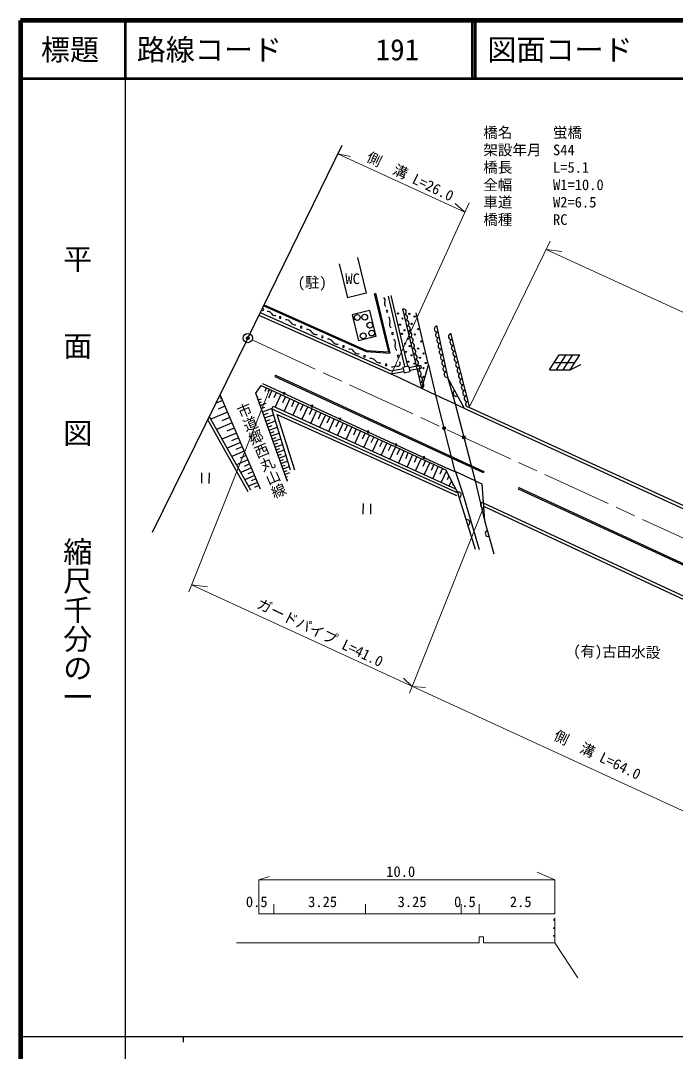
# Model space of a CAD drawing. Units: millimetres, scale not verified. Extents: x 40000 to 680000, y 20000 to 380000.
# Drawn here: x 40000 to 152752, y 202409 to 380000 of the extents above; entities that cross this region are included whole.
import ezdxf
from ezdxf.enums import TextEntityAlignment as Align

# ---------------------------------------------------------------- set-up
doc = ezdxf.new("R2010")
doc.units = ezdxf.units.MM
doc.header["$LTSCALE"] = 1000
doc.header["$PDMODE"] = 32
doc.header["$PDSIZE"] = 500
doc.linetypes.add('CHAIN', pattern=[18.5, 12, -1.5, 3.5, -1.5])
for name, color, linetype, lineweight in [('M-BGD', 7, 'Continuous', 25), ('M-BMK', 2, 'CHAIN', 13), ('M-BMK-SRVR', 3, 'Continuous', 25), ('M-STR-HTXT', 7, 'Continuous', 13), ('M-STR-STR1', 1, 'Continuous', 25), ('M-TTL', 2, 'Continuous', 140), ('M-TTL-BAND', 7, 'Continuous', 25), ('M-TTL-LINE', 7, 'Continuous', 50), ('M-TTL-TXT', 7, 'Continuous', 18)]:
    doc.layers.add(name, color=color, linetype=linetype, lineweight=lineweight)
doc.layers.add('M-OTRS', color=6, linetype='Continuous')
doc.styles.add('@ＭＳ ゴシック', font='')
doc.styles.add('ＭＳ ゴシック', font='')
doc.styles.get('@ＭＳ ゴシック').set_extended_font_data('@MS Gothic')
doc.styles.get('ＭＳ ゴシック').set_extended_font_data('MS Gothic')

msp = doc.modelspace()

# ---------------------------------------------------------------- linework, layer by layer
at = {"layer": 'M-BGD'}
for p, q in [((79119, 325312), (95356, 358561)), ((94838, 338121), (96279, 332257)), ((98014, 339159), (99515, 333053)), ((99515, 333053), (96279, 332257)), ((103389, 322916), (100966, 332976)), ((103648, 322697), (101160, 333023)), ((106175, 320384), (103349, 332551)), ((106666, 320478), (103836, 332664)), ((81883, 330850), (99499, 322993)), ((81964, 331033), (99548, 323190)), ((109089, 316648), (105796, 330321)), ((81164, 329181), (104670, 318754)), ((81367, 329638), (103838, 319670)), ((100086, 330069), (97095, 329333)), ((97095, 329333), (98204, 324822)), ((100086, 330069), (101195, 325557)), ((110232, 320718), (108105, 329635)), ((111604, 327486), (113570, 318385)), ((79119, 325312), (62643, 291819)), ((101195, 325557), (98204, 324822)), ((114028, 326160), (117275, 313309)), ((99499, 322993), (103648, 322697)), ((99548, 323190), (103389, 322916)), ((131073, 319839), (132740, 322426)), ((132263, 319839), (133929, 322426)), ((132740, 322426), (136308, 322426)), ((133452, 319839), (135119, 322426)), ((134642, 319839), (136308, 322426)), ((103838, 319670), (105885, 320061)), ((105835, 320319), (106818, 320507)), ((105835, 320319), (106023, 319337)), ((106818, 320507), (107005, 319525)), ((106867, 320249), (108860, 320629)), ((106961, 319757), (108954, 320138)), ((108860, 320629), (108954, 320138)), ((109089, 316648), (110232, 320718)), ((110232, 320718), (111438, 315553)), ((131073, 319839), (134642, 319839)), ((131878, 321089), (135447, 321089)), ((134642, 319839), (136466, 320744)), ((83879, 318888), (83796, 318707)), ((83796, 318707), (119671, 302132)), ((83879, 318888), (119753, 302315)), ((103778, 319150), (105978, 319570)), ((104670, 318754), (111438, 315553)), ((106023, 319337), (107005, 319525)), ((113570, 318385), (116360, 313218)), ((113570, 318385), (114822, 313998)), ((80495, 315790), (81410, 317162)), ((81410, 317162), (113239, 302620)), ((81422, 317156), (81418, 317147)), ((81673, 317482), (113182, 303031)), ((81877, 316949), (81800, 316780)), ((82332, 316741), (82028, 316076)), ((82802, 316526), (82573, 316024)), ((83271, 316312), (82658, 314970)), ((74753, 314569), (73661, 314102)), ((74556, 315029), (74289, 314915)), ((74367, 315470), (81273, 299327)), ((85937, 300607), (80495, 315790)), ((80569, 315584), (80669, 315620)), ((80738, 315114), (80903, 315173)), ((80907, 314643), (81466, 314844)), ((84045, 315958), (83611, 315008)), ((84819, 315605), (83809, 313394)), ((85590, 315252), (85086, 314148)), ((86362, 314900), (85355, 312696)), ((87131, 314548), (86628, 313448)), ((75184, 313562), (74027, 313067)), ((81075, 314172), (81470, 314314)), ((81244, 313702), (82263, 314067)), ((81438, 313160), (82079, 313390)), ((81632, 312619), (83179, 313173)), ((83262, 313092), (83468, 313548)), ((86463, 302528), (83262, 313092)), ((83262, 313092), (115274, 298641)), ((83468, 313548), (114909, 299354)), ((87899, 314197), (86896, 312000)), ((88666, 313847), (88165, 312750)), ((89432, 313497), (88432, 311307)), ((90196, 313148), (89697, 312054)), ((90960, 312799), (89963, 310616)), ((114822, 313998), (116972, 312946)), ((116972, 312946), (176742, 285508)), ((117180, 313401), (176951, 285962)), ((72202, 311251), (79145, 298899)), ((72470, 311796), (79581, 299144)), ((75615, 312554), (72736, 311323)), ((76015, 311617), (74627, 311023)), ((81826, 312078), (82612, 312360)), ((82020, 311537), (83565, 312091)), ((82207, 311014), (82967, 311287)), ((82394, 310492), (83888, 311027)), ((84194, 312123), (115068, 298185)), ((87241, 302574), (84194, 312123)), ((91724, 312449), (91226, 311360)), ((92488, 312100), (91494, 309924)), ((93250, 311752), (92754, 310666)), ((94012, 311404), (93021, 309235)), ((94771, 311058), (94276, 309975)), ((76416, 310681), (73740, 309536)), ((76788, 309810), (75498, 309258)), ((82582, 309969), (83315, 310232)), ((82769, 309446), (84210, 309963)), ((82950, 308942), (83658, 309196)), ((95530, 310711), (94542, 308549)), ((96287, 310365), (95794, 309286)), ((97043, 310019), (96059, 307864)), ((97798, 309675), (97306, 308599)), ((98552, 309330), (97571, 307181)), ((77161, 308939), (74673, 307875)), ((77853, 307321), (75541, 306332)), ((77507, 308130), (76307, 307617)), ((83131, 308438), (84521, 308936)), ((83305, 307951), (83988, 308196)), ((83480, 307464), (84822, 307945)), ((99304, 308986), (98814, 307914)), ((100056, 308643), (99078, 306501)), ((100806, 308300), (100317, 307231)), ((101555, 307958), (100580, 305823)), ((102303, 307616), (101816, 306551)), ((103050, 307275), (102077, 305147)), ((78497, 305816), (76347, 304897)), ((78175, 306569), (77060, 306091)), ((83648, 306993), (84308, 307230)), ((83817, 306523), (85112, 306987)), ((83986, 306052), (84622, 306280)), ((84155, 305581), (85402, 306029)), ((103795, 306935), (103309, 305872)), ((104539, 306594), (103570, 304473)), ((105282, 306255), (104798, 305196)), ((106024, 305916), (105058, 303801)), ((106765, 305578), (106282, 304522)), ((79141, 304312), (77154, 303462)), ((78819, 305064), (77785, 304622)), ((84323, 305111), (84935, 305330)), ((84492, 304640), (85693, 305070)), ((84661, 304169), (85249, 304380)), ((84829, 303699), (85983, 304112)), ((107505, 305240), (106542, 303132)), ((108242, 304902), (107762, 303850)), ((108980, 304565), (108020, 302464)), ((109716, 304229), (109236, 303180)), ((110451, 303893), (109494, 301799)), ((71159, 302090), (71131, 300290)), ((72481, 300268), (72509, 302068)), ((79735, 302921), (77899, 302136)), ((79438, 303616), (78482, 303207)), ((80010, 302278), (79127, 301901)), ((84998, 303228), (85563, 303431)), ((85167, 302757), (86274, 303154)), ((85335, 302287), (85877, 302481)), ((85504, 301816), (86351, 302120)), ((111184, 303558), (110706, 302513)), ((111917, 303223), (110963, 301136)), ((112648, 302890), (112172, 301847)), ((113328, 302445), (112428, 300474)), ((113182, 303031), (114862, 302265)), ((115274, 298641), (113239, 302620)), ((114862, 302265), (116166, 298492)), ((119753, 302315), (119671, 302132)), ((80285, 301636), (78588, 300910)), ((80793, 300448), (79225, 299777)), ((80539, 301042), (79723, 300693)), ((85673, 301345), (85931, 301438)), ((85842, 300875), (86029, 300942)), ((113768, 301584), (113444, 300873)), ((114209, 300723), (113810, 299850)), ((114499, 300155), (114382, 299900)), ((118252, 300713), (119870, 293874)), ((118252, 300713), (119412, 300184)), ((119412, 300184), (119870, 293874)), ((81028, 299899), (80274, 299576)), ((81263, 299350), (81187, 299318)), ((118338, 288889), (115274, 298641)), ((116166, 298492), (118955, 288889)), ((125771, 299534), (125696, 299348)), ((125696, 299348), (174069, 277000)), ((125771, 299534), (174152, 277182)), ((98964, 296785), (98935, 294985)), ((100285, 294964), (100314, 296763)), ((119650, 296907), (180343, 268642)), ((119691, 296336), (180132, 268188)), ((119870, 293874), (121516, 288111))]:
    msp.add_line(p, q, dxfattribs=at)
for centre, radius in [((97970, 328861), 500), ((99251, 328906), 500), ((104996, 329544), 100), ((105750, 328675), 100), ((106939, 329475), 100), ((107854, 329018), 100), ((100143, 327534), 500), ((105339, 327623), 100), ((107328, 327760), 100), ((108471, 326846), 100), ((98999, 325682), 500), ((100463, 326163), 500), ((105682, 326022), 100), ((106116, 326640), 100), ((106665, 325176), 100), ((107900, 325908), 100), ((106208, 324376), 100), ((107008, 323919), 100), ((108471, 323484), 100), ((108974, 324719), 100), ((106322, 322913), 100), ((107305, 322341), 100), ((108769, 321930), 100), ((109363, 322661), 100), ((106756, 321244), 100), ((107831, 320901), 100), ((109386, 320123), 100), ((109752, 321015), 100), ((109386, 318614), 100)]:
    msp.add_circle(centre, radius, dxfattribs=at)
for centre, radius, start, end in [((102156, 331795), 625, 333.20554, 54.25335), ((81706, 330225), 150, 0, 180), ((103272, 331231), 625, 153.20554, 234.25335), ((81706, 330225), 150, 180, 0), ((82615, 329283), 625, 24.77123, 105.81904), ((83750, 329807), 625, 204.77123, 285.81904), ((84684, 328854), 150, 0, 180), ((84684, 328854), 150, 180, 0), ((103099, 329934), 150, 0, 180), ((103099, 329934), 150, 180, 0), ((102712, 328324), 908, 340.33095, 47.12793), ((105921, 329804), 500, 283.53921, 103.53921), ((106155, 328832), 500, 283.53921, 103.53921), ((85730, 327538), 908, 31.89664, 98.69362), ((87273, 328498), 908, 211.89664, 278.69362), ((88318, 327182), 150, 0, 180), ((88318, 327182), 150, 180, 0), ((89364, 325867), 908, 31.89664, 98.69362), ((104423, 327713), 908, 160.33095, 227.12793), ((106389, 327859), 500, 283.53921, 103.53921), ((106623, 326887), 500, 283.53921, 103.53921), ((111742, 326845), 500, 102.19303, 282.19303), ((90906, 326826), 908, 211.89664, 278.69362), ((91952, 325511), 150, 0, 180), ((91952, 325511), 150, 180, 0), ((92998, 324195), 908, 31.89664, 98.69362), ((104042, 326076), 150, 0, 180), ((104042, 326076), 150, 180, 0), ((103661, 324439), 908, 340.33095, 47.12793), ((106857, 325915), 500, 283.53921, 103.53921), ((107091, 324943), 500, 283.53921, 103.53921), ((111953, 325868), 500, 102.19303, 282.19303), ((112165, 324891), 500, 102.19303, 282.19303), ((114181, 325552), 500, 104.18008, 284.18008), ((114426, 324582), 500, 104.18008, 284.18008), ((94540, 325155), 908, 211.89664, 278.69362), ((95586, 323839), 150, 0, 180), ((95586, 323839), 150, 180, 0), ((96632, 322523), 908, 31.89664, 98.69362), ((105372, 323827), 908, 160.33095, 227.12793), ((107325, 323971), 500, 283.53921, 103.53921), ((107559, 322998), 500, 283.53921, 103.53921), ((112376, 323913), 500, 102.19303, 282.19303), ((112587, 322936), 500, 102.19303, 282.19303), ((114671, 323613), 500, 104.18008, 284.18008), ((98174, 323483), 908, 211.89664, 278.69362), ((99220, 322167), 150, 0, 180), ((99220, 322167), 150, 180, 0), ((100334, 320905), 908, 35.07891, 101.87589), ((104992, 322190), 150, 0, 180), ((104992, 322190), 150, 180, 0), ((107793, 322026), 500, 283.53921, 103.53921), ((108028, 321054), 500, 283.53921, 103.53921), ((112798, 321958), 500, 102.19303, 282.19303), ((113009, 320981), 500, 102.19303, 282.19303), ((114916, 322643), 500, 104.18008, 284.18008), ((115161, 321674), 500, 104.18008, 284.18008), ((101821, 321949), 908, 215.07891, 281.87589), ((102938, 320693), 150, 0, 180), ((102938, 320693), 150, 180, 0), ((103830, 322410), 2084, 271.06628, 295.9412), ((104971, 320887), 420, 236.88922, 52.09814), ((108262, 320082), 500, 283.53921, 103.53921), ((113221, 320003), 500, 102.19303, 282.19303), ((115406, 320704), 500, 104.18008, 284.18008), ((115651, 319734), 500, 104.18008, 284.18008), ((108496, 319109), 500, 283.53921, 103.53921), ((108730, 318137), 500, 283.53921, 103.53921), ((113432, 319026), 500, 102.19303, 282.19303), ((115896, 318765), 500, 104.18008, 284.18008), ((116141, 317795), 500, 104.18008, 284.18008), ((108964, 317165), 500, 283.53921, 103.53921), ((114965, 315802), 500, 118.36119, 298.36119), ((116386, 316826), 500, 104.18008, 284.18008), ((116631, 315856), 500, 104.18008, 284.18008), ((85384, 315780), 150, 0, 180), ((85384, 315780), 150, 180, 0), ((116876, 314887), 500, 104.18008, 284.18008), ((117121, 313917), 500, 104.18008, 284.18008), ((90201, 313571), 150, 0, 180), ((90201, 313571), 150, 180, 0), ((95018, 311361), 150, 0, 180), ((95018, 311361), 150, 180, 0), ((99836, 309152), 150, 0, 180), ((99836, 309152), 150, 180, 0), ((104653, 306943), 150, 0, 180), ((104653, 306943), 150, 180, 0), ((109471, 304733), 150, 0, 180), ((109471, 304733), 150, 180, 0), ((115388, 298282), 499, 287.25115, 110.00542), ((119677, 296534), 500, 94.14462, 274.14462), ((116885, 293512), 500, 287.44195, 107.44195), ((120511, 291631), 500, 105.9454, 285.9454)]:
    msp.add_arc(centre, radius, start, end, dxfattribs=at)
at = {"layer": 'M-BMK'}
msp.add_line((79846, 324978), (169087, 283944), dxfattribs=at)
at = {"layer": 'M-BMK-SRVR'}
msp.add_circle((79119, 325312), 800, dxfattribs=at)
at = {"layer": 'M-OTRS'}
for p in [(79119, 325312), (112936, 309768), (116316, 308207)]:
    msp.add_point(p, dxfattribs=at)
at = {"layer": 'M-STR-HTXT'}
for p, q in [((94625, 357064), (116502, 347005)), ((94625, 357064), (96808, 356594)), ((103862, 319129), (117216, 348579)), ((116427, 347082), (114826, 348499)), ((117307, 313458), (131210, 341994)), ((130513, 340563), (196408, 310264)), ((130513, 340563), (133210, 340222)), ((82918, 316563), (68947, 281606)), ((119594, 295801), (106995, 264137)), ((69415, 282779), (190090, 227292)), ((69415, 282779), (72159, 282418)), ((107453, 265289), (105955, 266687)), ((107453, 265289), (109705, 265086)), ((131969, 231955), (128962, 233296)), ((81025, 231955), (82820, 232565)), ((81025, 231955), (131969, 231955)), ((81025, 231955), (81025, 226128)), ((131969, 231955), (131969, 227774)), ((83586, 227774), (83586, 226128)), ((99409, 227774), (99409, 226128)), ((115872, 227774), (115872, 226128)), ((118981, 227774), (118981, 226128)), ((131969, 227774), (131969, 226128)), ((81025, 226128), (131969, 226128)), ((131969, 225422), (131969, 221097)), ((118981, 222169), (119713, 222169)), ((118981, 222169), (118981, 221097)), ((119713, 222169), (119713, 221097)), ((77183, 221097), (118981, 221097)), ((119713, 221097), (131969, 221097)), ((131969, 221097), (135982, 215061))]:
    msp.add_line(p, q, dxfattribs=at)
for centre in [(131866, 225087), (131855, 223636), (131855, 222332)]:
    msp.add_circle(centre, 100, dxfattribs=at)
at = {"layer": 'M-STR-STR1'}
for p, q in [((111438, 315553), (114822, 313998)), ((114822, 302291), (111484, 315461)), ((114822, 313998), (118252, 300713)), ((118252, 300713), (114822, 302291))]:
    msp.add_line(p, q, dxfattribs=at)
at = {"layer": 'M-TTL'}
for p, q in [((40000, 380000), (40000, 20000)), ((680000, 380000), (40000, 380000))]:
    msp.add_line(p, q, dxfattribs=at)
at = {"layer": 'M-TTL-BAND'}
for p, q in [((58000, 370000), (58000, 20000)), ((40000, 205000), (579000, 205000)), ((68000, 205000), (68000, 204000))]:
    msp.add_line(p, q, dxfattribs=at)
at = {"layer": 'M-TTL-LINE'}
for p, q in [((58000, 380000), (58000, 370000)), ((117750, 380000), (117750, 370000)), ((118250, 380000), (118250, 370000)), ((40000, 370000), (680000, 370000))]:
    msp.add_line(p, q, dxfattribs=at)

# ---------------------------------------------------------------- texts
at = {"layer": 'M-BGD', "style": 'ＭＳ ゴシック'}
for s, p in [('(駐)', (90219, 334897)), ('WC', (97166, 335526))]:
    msp.add_text(s, height=1833, dxfattribs=at).set_placement(p, align=Align.MIDDLE_CENTER)
at = {"layer": 'M-BGD'}
for s, rotation, style, p in [('市道郷西丸山線', 292.939, '@ＭＳ ゴシック', (76708, 313400)), ('(有)古田水設', 358.712, 'ＭＳ ゴシック', (135135, 269970))]:
    msp.add_text(s, height=1833, rotation=rotation, dxfattribs=dict(at, style=style)).set_placement(p, align=Align.BOTTOM_LEFT)
at = {"layer": 'M-STR-HTXT', "style": 'ＭＳ ゴシック'}
for s, p in [('橋名', (119676, 359254)), ('蛍橋', (131676, 359254)), ('架設年月', (119676, 356254)), ('S44', (131676, 356254)), ('橋長', (119676, 353254)), ('L=5.1', (131676, 353254)), ('全幅', (119676, 350254)), ('W1=10.0', (131676, 350254)), ('車道', (119676, 347254)), ('W2=6.5', (131676, 347254)), ('橋種', (119676, 344254)), ('RC', (131676, 344254))]:
    msp.add_text(s, height=1833, dxfattribs=at).set_placement(p, align=Align.BOTTOM_LEFT)
for s, p in [('側\u3000溝 L=26.0', (99150, 355368)), ('ガードパイプ L=41.0', (80249, 278397)), ('側\u3000溝 L=64.0', (131377, 255717))]:
    msp.add_text(s, height=1833, rotation=334.279, dxfattribs=at).set_placement(p, align=Align.BOTTOM_LEFT)
for s, p in [('10.0', (105456, 233388)), ('0.5', (80658, 228185)), ('3.25', (91999, 228185)), ('3.25', (107410, 228185)), ('0.5', (116511, 228185)), ('2.5', (126114, 228185))]:
    msp.add_text(s, height=1833, dxfattribs=at).set_placement(p, align=Align.MIDDLE_CENTER)
at = {"layer": 'M-TTL-BAND', "style": '@ＭＳ ゴシック'}
for s, p in [('平\u3000\u3000面\u3000\u3000図', (49777, 306475)), ('縮尺千分の一', (49777, 261030))]:
    msp.add_text(s, height=3666, rotation=270, dxfattribs=at).set_placement(p, align=Align.MIDDLE_RIGHT)
at = {"layer": 'M-TTL-TXT', "style": 'ＭＳ ゴシック'}
msp.add_text('標題', height=3666, dxfattribs=at).set_placement((48500, 375000), align=Align.MIDDLE_CENTER)
for s, p in [('路線コード', (60000, 375000)), ('191', (101142, 375000)), ('図面コード', (120380, 375000))]:
    msp.add_text(s, height=3666, dxfattribs=at).set_placement(p, align=Align.MIDDLE_LEFT)

doc.saveas('drawing.dxf')
